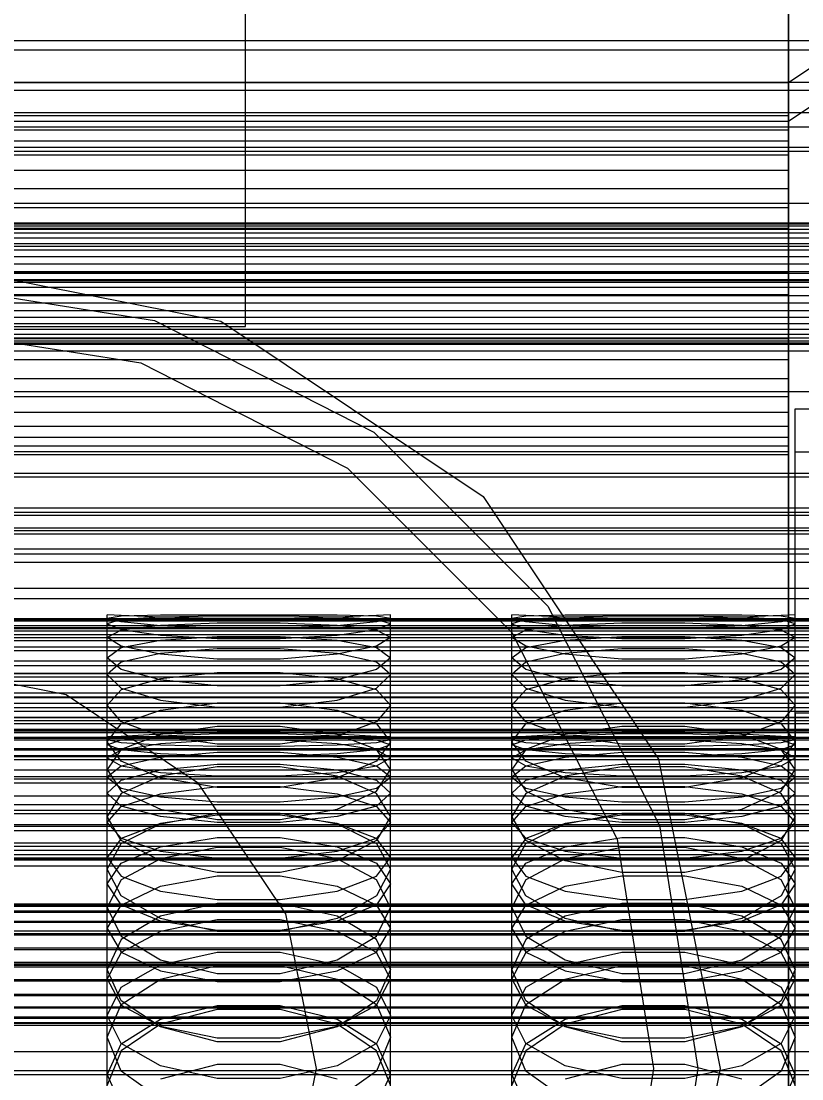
# Model space of a CAD drawing. Header units: millimetres. Extents: x -191664 to 191490, y -197311 to 10263.
# Drawn here: x 16.3 to 132, y -29951.5 to -29794.8 of the extents above; entities that cross this region are included whole.
import ezdxf

# ---------------------------------------------------------------- set-up
doc = ezdxf.new("R2010")
doc.units = ezdxf.units.MM
for name, color, linetype, lineweight in [('COTAS_USUARIO', 1, 'Continuous', 0), ('frontal_briquetadora', 7, 'Continuous', 0), ('frontal_C01', 7, 'Continuous', 0), ('frontal_C02', 7, 'Continuous', 0), ('frontal_C03', 7, 'Continuous', 0), ('frontal_secador', 7, 'Continuous', 0)]:
    doc.layers.add(name, color=color, linetype=linetype, lineweight=lineweight)
doc.dimstyles.new('PLANTA_100', dxfattribs={"dimtxt": 250, "dimasz": 150, "dimexe": 150, "dimexo": 80, "dimgap": 100, "dimtad": 1, "dimtih": 1, "dimtoh": 1, "dimdec": 1, "dimdsep": 46, "dimcen": 0.09, "dimclrd": 1, "dimclre": 1, "dimclrt": 1, "dimadec": 0, "dimazin": 0, "dimtfac": 1, "dimtdec": 4, "dimtofl": 0, "dimtmove": 0, "dimatfit": 3, "dimfxl": 1, "dimtolj": 1, "dimtzin": 0, "dimarcsym": 0})

# ---------------------------------------------------------------- blocks, each defined once
blk = doc.blocks.new('*D106')
at = {"layer": 'COTAS_USUARIO', "color": 1, "lineweight": -2, "transparency": 16777216}
for p, q in [((-1180, -29182.75), (-1180, -29032.75)), ((-60, -29332.75), (-1330, -29332.75)), ((-60, -29700), (-1330, -29700)), ((-1180, -29850), (-1180, -30000))]:
    blk.add_line(p, q, dxfattribs=at)
at = {"layer": 'COTAS_USUARIO', "color": 1, "transparency": 16777216}
for points in [[(-1205, -29182.75), (-1155, -29182.75), (-1180, -29332.75)], [(-1205, -29850), (-1155, -29850), (-1180, -29700)]]:
    blk.add_solid(points, dxfattribs=at)
at = {"layer": 'Defpoints', "color": 0, "transparency": 16777216}
for p in [(-1180, -29332.75), (20, -29332.75), (20, -29700)]:
    blk.add_point(p, dxfattribs=at)
blk = doc.blocks.new('*D107')
at = {"layer": 'COTAS_USUARIO', "color": 1, "lineweight": -2, "transparency": 16777216}
for p, q in [((100, -29700), (1370, -29700)), ((1220, -29850), (1220, -30125)), ((100, -30275), (1370, -30275))]:
    blk.add_line(p, q, dxfattribs=at)
at = {"layer": 'COTAS_USUARIO', "color": 1, "transparency": 16777216}
for points in [[(1195, -29850), (1245, -29850), (1220, -29700)], [(1195, -30125), (1245, -30125), (1220, -30275)]]:
    blk.add_solid(points, dxfattribs=at)
at = {"layer": 'Defpoints', "color": 0, "transparency": 16777216}
for p in [(20, -29700), (20, -30275), (1220, -30275)]:
    blk.add_point(p, dxfattribs=at)
blk = doc.blocks.new('*D115')
at = {"layer": 'COTAS_USUARIO', "color": 1, "lineweight": -2, "transparency": 16777216}
for p, q in [((100, -29700), (1370, -29700)), ((1220, -29850), (1220, -30125)), ((100, -30275), (1370, -30275))]:
    blk.add_line(p, q, dxfattribs=at)
at = {"layer": 'COTAS_USUARIO', "color": 1, "transparency": 16777216}
for points in [[(1195, -29850), (1245, -29850), (1220, -29700)], [(1195, -30125), (1245, -30125), (1220, -30275)]]:
    blk.add_solid(points, dxfattribs=at)
at = {"layer": 'Defpoints', "color": 0, "transparency": 16777216}
for p in [(20, -29700), (20, -30275), (1220, -30275)]:
    blk.add_point(p, dxfattribs=at)
blk = doc.blocks.new('*D117')
at = {"layer": 'COTAS_USUARIO', "color": 1, "lineweight": -2, "transparency": 16777216}
for p, q in [((1200, -29280), (1200, -29130)), ((80, -29430), (1350, -29430)), ((80, -29710), (1350, -29710)), ((1200, -29860), (1200, -30010))]:
    blk.add_line(p, q, dxfattribs=at)
at = {"layer": 'COTAS_USUARIO', "color": 1, "transparency": 16777216}
for points in [[(1175, -29280), (1225, -29280), (1200, -29430)], [(1175, -29860), (1225, -29860), (1200, -29710)]]:
    blk.add_solid(points, dxfattribs=at)
at = {"layer": 'Defpoints', "color": 0, "transparency": 16777216}
for p in [(0, -29430), (0, -29710), (1200, -29710)]:
    blk.add_point(p, dxfattribs=at)
blk = doc.blocks.new('*D118')
at = {"layer": 'COTAS_USUARIO', "color": 1, "lineweight": -2, "transparency": 16777216}
for p, q in [((1200, -29560), (1200, -29410)), ((80, -29710), (1350, -29710)), ((80, -29990), (1350, -29990)), ((1200, -30140), (1200, -30290))]:
    blk.add_line(p, q, dxfattribs=at)
at = {"layer": 'COTAS_USUARIO', "color": 1, "transparency": 16777216}
for points in [[(1175, -29560), (1225, -29560), (1200, -29710)], [(1175, -30140), (1225, -30140), (1200, -29990)]]:
    blk.add_solid(points, dxfattribs=at)
at = {"layer": 'Defpoints', "color": 0, "transparency": 16777216}
for p in [(0, -29710), (0, -29990), (1200, -29990)]:
    blk.add_point(p, dxfattribs=at)
blk = doc.blocks.new('*D119')
at = {"layer": 'COTAS_USUARIO', "color": 1, "lineweight": -2, "transparency": 16777216}
for p, q in [((1200, -29840), (1200, -29690)), ((80, -29990), (1350, -29990)), ((80, -30270), (1350, -30270)), ((1200, -30420), (1200, -30570))]:
    blk.add_line(p, q, dxfattribs=at)
at = {"layer": 'COTAS_USUARIO', "color": 1, "transparency": 16777216}
for points in [[(1175, -29840), (1225, -29840), (1200, -29990)], [(1175, -30420), (1225, -30420), (1200, -30270)]]:
    blk.add_solid(points, dxfattribs=at)
at = {"layer": 'Defpoints', "color": 0, "transparency": 16777216}
for p in [(0, -29990), (0, -30270), (1200, -30270)]:
    blk.add_point(p, dxfattribs=at)

msp = doc.modelspace()

# ---------------------------------------------------------------- linework, layer by layer
at = {"layer": 'frontal_briquetadora', "color": 9, "true_color": 0xb9c3c2}
for p, q in [((200, -29808.33), (-160, -29808.33)), ((200, -29861.77), (-160, -29861.77)), ((31.08, -29882.86), (29, -29882.75)), ((29, -29900.75), (29, -29882.75)), ((29, -29883.22), (31.08, -29882.88)), ((31.08, -29882.88), (36.91, -29882.76)), ((36.91, -29883.09), (31.08, -29882.86)), ((36.91, -29882.76), (45.33, -29882.75)), ((45.33, -29882.92), (36.91, -29883.06)), ((45.33, -29882.75), (54.67, -29882.75)), ((54.67, -29882.92), (45.33, -29882.92)), ((54.67, -29882.75), (63.09, -29882.76)), ((63.09, -29883.06), (54.67, -29882.92)), ((63.09, -29882.76), (68.92, -29882.88)), ((68.92, -29882.86), (63.09, -29883.09)), ((71, -29882.75), (68.92, -29882.86)), ((68.92, -29882.88), (71, -29883.22)), ((71, -29900.75), (71, -29882.75)), ((91.08, -29882.86), (89, -29882.75)), ((89, -29900.75), (89, -29882.75)), ((89, -29883.22), (91.08, -29882.88)), ((91.08, -29882.88), (96.91, -29882.76)), ((96.91, -29883.09), (91.08, -29882.86)), ((96.91, -29882.76), (105.33, -29882.75)), ((105.33, -29882.92), (96.91, -29883.06)), ((105.33, -29882.75), (114.67, -29882.75)), ((114.67, -29882.92), (105.33, -29882.92)), ((114.67, -29882.75), (123.09, -29882.76)), ((123.09, -29883.06), (114.67, -29882.92)), ((123.09, -29882.76), (128.92, -29882.88)), ((128.92, -29882.86), (123.09, -29883.09)), ((131, -29882.75), (128.92, -29882.86)), ((128.92, -29882.88), (131, -29883.22)), ((131, -29900.75), (131, -29882.75)), ((31.08, -29883.78), (29, -29883.22)), ((29, -29901.2), (29, -29883.22)), ((31.08, -29883.42), (29, -29884.06)), ((29, -29902), (29, -29884.06)), ((29, -29884.06), (31.08, -29884.91)), ((36.91, -29883.06), (31.08, -29883.42)), ((36.91, -29884.37), (31.08, -29883.78)), ((36.91, -29884.3), (31.08, -29885.02)), ((45.33, -29883.28), (36.91, -29883.09)), ((45.33, -29883.96), (36.91, -29884.3)), ((45.33, -29884.76), (36.91, -29884.37)), ((54.67, -29883.28), (45.33, -29883.28)), ((54.67, -29883.96), (45.33, -29883.96)), ((63.09, -29883.09), (54.67, -29883.28)), ((63.09, -29884.3), (54.67, -29883.96)), ((63.09, -29884.37), (54.67, -29884.76)), ((68.92, -29883.42), (63.09, -29883.06)), ((68.92, -29883.78), (63.09, -29884.37)), ((68.92, -29885.02), (63.09, -29884.3)), ((71, -29883.22), (68.92, -29883.78)), ((71, -29884.06), (68.92, -29883.42)), ((68.92, -29884.91), (71, -29884.06)), ((71, -29901.2), (71, -29883.22)), ((71, -29902), (71, -29884.06)), ((91.08, -29883.78), (89, -29883.22)), ((89, -29901.2), (89, -29883.22)), ((91.08, -29883.42), (89, -29884.06)), ((89, -29902), (89, -29884.06)), ((89, -29884.06), (91.08, -29884.91)), ((96.91, -29883.06), (91.08, -29883.42)), ((96.91, -29884.37), (91.08, -29883.78)), ((96.91, -29884.3), (91.08, -29885.02)), ((105.33, -29883.28), (96.91, -29883.09)), ((105.33, -29883.96), (96.91, -29884.3)), ((105.33, -29884.76), (96.91, -29884.37)), ((114.67, -29883.28), (105.33, -29883.28)), ((114.67, -29883.96), (105.33, -29883.96)), ((123.09, -29883.09), (114.67, -29883.28)), ((123.09, -29884.3), (114.67, -29883.96)), ((123.09, -29884.37), (114.67, -29884.76)), ((128.92, -29883.42), (123.09, -29883.06)), ((128.92, -29883.78), (123.09, -29884.37)), ((128.92, -29885.02), (123.09, -29884.3)), ((131, -29883.22), (128.92, -29883.78)), ((131, -29884.06), (128.92, -29883.42)), ((128.92, -29884.91), (131, -29884.06)), ((131, -29901.2), (131, -29883.22)), ((131, -29902), (131, -29884.06)), ((31.08, -29885.02), (29, -29886.11)), ((29, -29903.95), (29, -29886.11)), ((31.08, -29887.4), (29, -29886.11)), ((31.08, -29884.91), (36.91, -29885.75)), ((36.91, -29885.75), (45.33, -29886.27)), ((36.91, -29886.49), (45.33, -29885.95)), ((54.67, -29884.76), (45.33, -29884.76)), ((45.33, -29885.95), (54.67, -29885.95)), ((54.67, -29886.27), (63.09, -29885.75)), ((54.67, -29885.95), (63.09, -29886.49)), ((63.09, -29885.75), (68.92, -29884.91)), ((71, -29886.11), (68.92, -29885.02)), ((71, -29886.11), (68.92, -29887.4)), ((71, -29903.95), (71, -29886.11)), ((91.08, -29885.02), (89, -29886.11)), ((89, -29903.95), (89, -29886.11)), ((91.08, -29887.4), (89, -29886.11)), ((91.08, -29884.91), (96.91, -29885.75)), ((96.91, -29885.75), (105.33, -29886.27)), ((96.91, -29886.49), (105.33, -29885.95)), ((114.67, -29884.76), (105.33, -29884.76)), ((105.33, -29885.95), (114.67, -29885.95)), ((114.67, -29886.27), (123.09, -29885.75)), ((114.67, -29885.95), (123.09, -29886.49)), ((123.09, -29885.75), (128.92, -29884.91)), ((131, -29886.11), (128.92, -29885.02)), ((131, -29886.11), (128.92, -29887.4)), ((131, -29903.95), (131, -29886.11)), ((29, -29889.09), (31.08, -29887.56)), ((31.08, -29887.56), (36.91, -29886.49)), ((36.91, -29888.59), (31.08, -29887.4)), ((45.33, -29886.27), (54.67, -29886.27)), ((63.09, -29886.49), (68.92, -29887.56)), ((68.92, -29887.4), (63.09, -29888.59)), ((68.92, -29887.56), (71, -29889.09)), ((89, -29889.09), (91.08, -29887.56)), ((91.08, -29887.56), (96.91, -29886.49)), ((96.91, -29888.59), (91.08, -29887.4)), ((105.33, -29886.27), (114.67, -29886.27)), ((123.09, -29886.49), (128.92, -29887.56)), ((128.92, -29887.4), (123.09, -29888.59)), ((128.92, -29887.56), (131, -29889.09)), ((31.08, -29890.82), (29, -29889.09)), ((29, -29906.8), (29, -29889.09)), ((36.91, -29888.46), (31.08, -29889.77)), ((45.33, -29887.79), (36.91, -29888.46)), ((45.33, -29889.31), (36.91, -29888.59)), ((54.67, -29887.79), (45.33, -29887.79)), ((63.09, -29888.46), (54.67, -29887.79)), ((63.09, -29888.59), (54.67, -29889.31)), ((68.92, -29889.77), (63.09, -29888.46)), ((71, -29889.09), (68.92, -29890.82)), ((71, -29906.8), (71, -29889.09)), ((91.08, -29890.82), (89, -29889.09)), ((89, -29906.8), (89, -29889.09)), ((96.91, -29888.46), (91.08, -29889.77)), ((105.33, -29887.79), (96.91, -29888.46)), ((105.33, -29889.31), (96.91, -29888.59)), ((114.67, -29887.79), (105.33, -29887.79)), ((123.09, -29888.46), (114.67, -29887.79)), ((123.09, -29888.59), (114.67, -29889.31)), ((128.92, -29889.77), (123.09, -29888.46)), ((131, -29889.09), (128.92, -29890.82)), ((131, -29906.8), (131, -29889.09)), ((31.08, -29889.77), (29, -29891.59)), ((36.91, -29892.36), (31.08, -29890.82)), ((54.67, -29889.31), (45.33, -29889.31)), ((68.92, -29890.82), (63.09, -29892.36)), ((71, -29891.59), (68.92, -29889.77)), ((91.08, -29889.77), (89, -29891.59)), ((96.91, -29892.36), (91.08, -29890.82)), ((114.67, -29889.31), (105.33, -29889.31)), ((128.92, -29890.82), (123.09, -29892.36)), ((131, -29891.59), (128.92, -29889.77)), ((29, -29909.18), (29, -29891.59)), ((29, -29891.59), (31.08, -29893.62)), ((36.91, -29892.2), (31.08, -29893.86)), ((45.33, -29891.33), (36.91, -29892.2)), ((45.33, -29893.28), (36.91, -29892.36)), ((54.67, -29891.33), (45.33, -29891.33)), ((63.09, -29892.2), (54.67, -29891.33)), ((63.09, -29892.36), (54.67, -29893.28)), ((68.92, -29893.86), (63.09, -29892.2)), ((68.92, -29893.62), (71, -29891.59)), ((71, -29909.18), (71, -29891.59)), ((89, -29909.18), (89, -29891.59)), ((89, -29891.59), (91.08, -29893.62)), ((96.91, -29892.2), (91.08, -29893.86)), ((105.33, -29891.33), (96.91, -29892.2)), ((105.33, -29893.28), (96.91, -29892.36)), ((114.67, -29891.33), (105.33, -29891.33)), ((123.09, -29892.2), (114.67, -29891.33)), ((123.09, -29892.36), (114.67, -29893.28)), ((128.92, -29893.86), (123.09, -29892.2)), ((128.92, -29893.62), (131, -29891.59)), ((131, -29909.18), (131, -29891.59)), ((31.08, -29893.86), (29, -29896.12)), ((31.08, -29893.62), (36.91, -29895.39)), ((54.67, -29893.28), (45.33, -29893.28)), ((63.09, -29895.39), (68.92, -29893.62)), ((71, -29896.12), (68.92, -29893.86)), ((91.08, -29893.86), (89, -29896.12)), ((91.08, -29893.62), (96.91, -29895.39)), ((114.67, -29893.28), (105.33, -29893.28)), ((123.09, -29895.39), (128.92, -29893.62)), ((131, -29896.12), (128.92, -29893.86)), ((200, -29895.04), (-160, -29895.04)), ((36.91, -29895.39), (45.33, -29896.44)), ((54.67, -29896.44), (63.09, -29895.39)), ((96.91, -29895.39), (105.33, -29896.44)), ((114.67, -29896.44), (123.09, -29895.39)), ((31.08, -29898.58), (29, -29896.12)), ((29, -29913.5), (29, -29896.12)), ((31.08, -29898.87), (36.91, -29896.86)), ((36.91, -29896.86), (45.33, -29895.8)), ((45.33, -29895.8), (54.67, -29895.8)), ((45.33, -29896.44), (54.67, -29896.44)), ((54.67, -29895.8), (63.09, -29896.86)), ((63.09, -29896.86), (68.92, -29898.87)), ((71, -29896.12), (68.92, -29898.58)), ((71, -29913.5), (71, -29896.12)), ((91.08, -29898.58), (89, -29896.12)), ((89, -29913.5), (89, -29896.12)), ((91.08, -29898.87), (96.91, -29896.86)), ((96.91, -29896.86), (105.33, -29895.8)), ((105.33, -29895.8), (114.67, -29895.8)), ((105.33, -29896.44), (114.67, -29896.44)), ((114.67, -29895.8), (123.09, -29896.86)), ((123.09, -29896.86), (128.92, -29898.87)), ((131, -29896.12), (128.92, -29898.58)), ((131, -29913.5), (131, -29896.12)), ((36.91, -29900.7), (31.08, -29898.58)), ((68.92, -29898.58), (63.09, -29900.7)), ((96.91, -29900.7), (91.08, -29898.58)), ((128.92, -29898.58), (123.09, -29900.7)), ((184, -29900), (-194, -29900)), ((29, -29901.55), (31.08, -29898.87)), ((45.33, -29899.29), (36.91, -29900.47)), ((45.33, -29900.2), (36.91, -29900.4)), ((54.67, -29899.29), (45.33, -29899.29)), ((54.67, -29900.2), (45.33, -29900.2)), ((63.09, -29900.47), (54.67, -29899.29)), ((63.09, -29900.4), (54.67, -29900.2)), ((68.92, -29898.87), (71, -29901.55)), ((89, -29901.55), (91.08, -29898.87)), ((105.33, -29899.29), (96.91, -29900.47)), ((105.33, -29900.2), (96.91, -29900.4)), ((114.67, -29899.29), (105.33, -29899.29)), ((114.67, -29900.2), (105.33, -29900.2)), ((123.09, -29900.47), (114.67, -29899.29)), ((123.09, -29900.4), (114.67, -29900.2)), ((128.92, -29898.87), (131, -29901.55)), ((29, -29900.75), (31.08, -29900.75)), ((31.08, -29900.75), (29, -29901.2)), ((29, -29901.2), (31.08, -29901.65)), ((29, -29902), (31.08, -29901.26)), ((31.08, -29904.44), (29, -29901.55)), ((29, -29918.69), (29, -29901.55)), ((36.91, -29900.4), (31.08, -29900.75)), ((36.91, -29900.47), (31.08, -29902.71)), ((31.08, -29901.26), (36.91, -29900.66)), ((31.08, -29900.75), (36.91, -29900.75)), ((31.08, -29901.65), (36.91, -29902.01)), ((36.91, -29900.66), (45.33, -29900.33)), ((45.33, -29901.93), (36.91, -29900.7)), ((36.91, -29900.75), (45.33, -29900.75)), ((36.91, -29901.81), (45.33, -29901.28)), ((45.33, -29900.33), (54.67, -29900.33)), ((45.33, -29900.75), (54.67, -29900.75)), ((45.33, -29901.28), (54.67, -29901.28)), ((54.67, -29900.33), (63.09, -29900.66)), ((63.09, -29900.7), (54.67, -29901.93)), ((54.67, -29900.75), (63.09, -29900.75)), ((54.67, -29901.28), (63.09, -29901.81)), ((68.92, -29900.75), (63.09, -29900.4)), ((68.92, -29902.71), (63.09, -29900.47)), ((63.09, -29900.66), (68.92, -29901.26)), ((63.09, -29900.75), (68.92, -29900.75)), ((63.09, -29902.01), (68.92, -29901.65)), ((68.92, -29900.75), (71, -29900.75)), ((71, -29901.2), (68.92, -29900.75)), ((68.92, -29901.65), (71, -29901.2)), ((68.92, -29901.26), (71, -29902)), ((71, -29901.55), (68.92, -29904.44)), ((71, -29918.69), (71, -29901.55)), ((89, -29900.75), (91.08, -29900.75)), ((91.08, -29900.75), (89, -29901.2)), ((89, -29901.2), (91.08, -29901.65)), ((89, -29902), (91.08, -29901.26)), ((91.08, -29904.44), (89, -29901.55)), ((89, -29918.69), (89, -29901.55)), ((96.91, -29900.4), (91.08, -29900.75)), ((96.91, -29900.47), (91.08, -29902.71)), ((91.08, -29901.26), (96.91, -29900.66)), ((91.08, -29900.75), (96.91, -29900.75)), ((91.08, -29901.65), (96.91, -29902.01)), ((96.91, -29900.66), (105.33, -29900.33)), ((105.33, -29901.93), (96.91, -29900.7)), ((96.91, -29900.75), (105.33, -29900.75)), ((96.91, -29901.81), (105.33, -29901.28)), ((105.33, -29900.33), (114.67, -29900.33)), ((105.33, -29900.75), (114.67, -29900.75)), ((105.33, -29901.28), (114.67, -29901.28)), ((114.67, -29900.33), (123.09, -29900.66)), ((123.09, -29900.7), (114.67, -29901.93)), ((114.67, -29900.75), (123.09, -29900.75)), ((114.67, -29901.28), (123.09, -29901.81)), ((128.92, -29900.75), (123.09, -29900.4)), ((128.92, -29902.71), (123.09, -29900.47)), ((123.09, -29900.66), (128.92, -29901.26)), ((123.09, -29900.75), (128.92, -29900.75)), ((123.09, -29902.01), (128.92, -29901.65)), ((128.92, -29900.75), (131, -29900.75)), ((131, -29901.2), (128.92, -29900.75)), ((128.92, -29901.65), (131, -29901.2)), ((128.92, -29901.26), (131, -29902)), ((131, -29901.55), (128.92, -29904.44)), ((131, -29918.69), (131, -29901.55)), ((31.08, -29902.75), (29, -29902)), ((31.08, -29902.71), (29, -29905.68)), ((29, -29903.95), (31.08, -29902.76)), ((31.08, -29902.76), (36.91, -29901.81)), ((36.91, -29903.34), (31.08, -29902.75)), ((36.91, -29902.01), (45.33, -29902.21)), ((45.33, -29903.13), (36.91, -29903.86)), ((45.33, -29903.67), (36.91, -29903.34)), ((54.67, -29901.93), (45.33, -29901.93)), ((45.33, -29902.21), (54.67, -29902.21)), ((54.67, -29903.13), (45.33, -29903.13)), ((54.67, -29902.21), (63.09, -29902.01)), ((63.09, -29903.86), (54.67, -29903.13)), ((63.09, -29903.34), (54.67, -29903.67)), ((63.09, -29901.81), (68.92, -29902.76)), ((68.92, -29902.75), (63.09, -29903.34)), ((71, -29902), (68.92, -29902.75)), ((71, -29905.68), (68.92, -29902.71)), ((68.92, -29902.76), (71, -29903.95)), ((91.08, -29902.75), (89, -29902)), ((91.08, -29902.71), (89, -29905.68)), ((89, -29903.95), (91.08, -29902.76)), ((91.08, -29902.76), (96.91, -29901.81)), ((96.91, -29903.34), (91.08, -29902.75)), ((96.91, -29902.01), (105.33, -29902.21)), ((105.33, -29903.13), (96.91, -29903.86)), ((105.33, -29903.67), (96.91, -29903.34)), ((114.67, -29901.93), (105.33, -29901.93)), ((105.33, -29902.21), (114.67, -29902.21)), ((114.67, -29903.13), (105.33, -29903.13)), ((114.67, -29902.21), (123.09, -29902.01)), ((123.09, -29903.86), (114.67, -29903.13)), ((123.09, -29903.34), (114.67, -29903.67)), ((123.09, -29901.81), (128.92, -29902.76)), ((128.92, -29902.75), (123.09, -29903.34)), ((131, -29902), (128.92, -29902.75)), ((131, -29905.68), (128.92, -29902.71)), ((128.92, -29902.76), (131, -29903.95)), ((29, -29903.95), (31.08, -29905.14)), ((36.91, -29903.86), (31.08, -29905.16)), ((36.91, -29906.9), (31.08, -29904.44)), ((36.91, -29905.72), (45.33, -29904.86)), ((54.67, -29903.67), (45.33, -29903.67)), ((45.33, -29904.86), (54.67, -29904.86)), ((54.67, -29904.86), (63.09, -29905.72)), ((68.92, -29905.16), (63.09, -29903.86)), ((68.92, -29904.44), (63.09, -29906.9)), ((68.92, -29905.14), (71, -29903.95)), ((89, -29903.95), (91.08, -29905.14)), ((96.91, -29903.86), (91.08, -29905.16)), ((96.91, -29906.9), (91.08, -29904.44)), ((96.91, -29905.72), (105.33, -29904.86)), ((114.67, -29903.67), (105.33, -29903.67)), ((105.33, -29904.86), (114.67, -29904.86)), ((114.67, -29904.86), (123.09, -29905.72)), ((128.92, -29905.16), (123.09, -29903.86)), ((128.92, -29904.44), (123.09, -29906.9)), ((128.92, -29905.14), (131, -29903.95)), ((31.08, -29905.16), (29, -29906.8)), ((29, -29922.63), (29, -29905.68)), ((29, -29905.68), (31.08, -29908.85)), ((31.08, -29905.14), (36.91, -29906.09)), ((31.08, -29907.26), (36.91, -29905.72)), ((45.33, -29905.27), (36.91, -29906.64)), ((36.91, -29906.09), (45.33, -29906.62)), ((54.67, -29905.27), (45.33, -29905.27)), ((63.09, -29906.64), (54.67, -29905.27)), ((54.67, -29906.62), (63.09, -29906.09)), ((63.09, -29906.09), (68.92, -29905.14)), ((63.09, -29905.72), (68.92, -29907.26)), ((71, -29906.8), (68.92, -29905.16)), ((68.92, -29908.85), (71, -29905.68)), ((71, -29922.63), (71, -29905.68)), ((91.08, -29905.16), (89, -29906.8)), ((89, -29922.63), (89, -29905.68)), ((89, -29905.68), (91.08, -29908.85)), ((91.08, -29905.14), (96.91, -29906.09)), ((91.08, -29907.26), (96.91, -29905.72)), ((105.33, -29905.27), (96.91, -29906.64)), ((96.91, -29906.09), (105.33, -29906.62)), ((114.67, -29905.27), (105.33, -29905.27)), ((123.09, -29906.64), (114.67, -29905.27)), ((114.67, -29906.62), (123.09, -29906.09)), ((123.09, -29906.09), (128.92, -29905.14)), ((123.09, -29905.72), (128.92, -29907.26)), ((131, -29906.8), (128.92, -29905.16)), ((128.92, -29908.85), (131, -29905.68)), ((131, -29922.63), (131, -29905.68)), ((29, -29906.8), (31.08, -29908.43)), ((29, -29909.18), (31.08, -29907.26)), ((36.91, -29906.64), (31.08, -29909.22)), ((45.33, -29908.33), (36.91, -29906.9)), ((45.33, -29906.62), (54.67, -29906.62)), ((63.09, -29906.9), (54.67, -29908.33)), ((68.92, -29909.22), (63.09, -29906.64)), ((68.92, -29908.43), (71, -29906.8)), ((68.92, -29907.26), (71, -29909.18)), ((89, -29906.8), (91.08, -29908.43)), ((89, -29909.18), (91.08, -29907.26)), ((96.91, -29906.64), (91.08, -29909.22)), ((105.33, -29908.33), (96.91, -29906.9)), ((105.33, -29906.62), (114.67, -29906.62)), ((123.09, -29906.9), (114.67, -29908.33)), ((128.92, -29909.22), (123.09, -29906.64)), ((128.92, -29908.43), (131, -29906.8)), ((128.92, -29907.26), (131, -29909.18)), ((31.08, -29911.11), (29, -29909.18)), ((31.08, -29909.22), (29, -29912.61)), ((31.08, -29908.43), (36.91, -29909.73)), ((31.08, -29908.85), (36.91, -29911.53)), ((31.08, -29911.14), (36.91, -29909.25)), ((36.91, -29909.25), (45.33, -29908.2)), ((45.33, -29908.2), (54.67, -29908.2)), ((54.67, -29908.33), (45.33, -29908.33)), ((54.67, -29908.2), (63.09, -29909.25)), ((63.09, -29909.73), (68.92, -29908.43)), ((63.09, -29911.53), (68.92, -29908.85)), ((63.09, -29909.25), (68.92, -29911.14)), ((71, -29909.18), (68.92, -29911.11)), ((71, -29912.61), (68.92, -29909.22)), ((91.08, -29911.11), (89, -29909.18)), ((91.08, -29909.22), (89, -29912.61)), ((91.08, -29908.43), (96.91, -29909.73)), ((91.08, -29908.85), (96.91, -29911.53)), ((91.08, -29911.14), (96.91, -29909.25)), ((96.91, -29909.25), (105.33, -29908.2)), ((105.33, -29908.2), (114.67, -29908.2)), ((114.67, -29908.33), (105.33, -29908.33)), ((114.67, -29908.2), (123.09, -29909.25)), ((123.09, -29909.73), (128.92, -29908.43)), ((123.09, -29911.53), (128.92, -29908.85)), ((123.09, -29909.25), (128.92, -29911.14)), ((131, -29909.18), (128.92, -29911.11)), ((131, -29912.61), (128.92, -29909.22)), ((29, -29913.5), (31.08, -29911.14)), ((36.91, -29912.65), (31.08, -29911.11)), ((36.91, -29909.73), (45.33, -29910.46)), ((45.33, -29910.46), (54.67, -29910.46)), ((54.67, -29910.46), (63.09, -29909.73)), ((68.92, -29911.11), (63.09, -29912.65)), ((68.92, -29911.14), (71, -29913.5)), ((89, -29913.5), (91.08, -29911.14)), ((96.91, -29912.65), (91.08, -29911.11)), ((96.91, -29909.73), (105.33, -29910.46)), ((105.33, -29910.46), (114.67, -29910.46)), ((114.67, -29910.46), (123.09, -29909.73)), ((128.92, -29911.11), (123.09, -29912.65)), ((128.92, -29911.14), (131, -29913.5)), ((31.08, -29916.19), (29, -29912.61)), ((29, -29929.24), (29, -29912.61)), ((36.91, -29911.53), (45.33, -29913.08)), ((36.91, -29913.7), (45.33, -29912.14)), ((45.33, -29912.43), (36.91, -29913.67)), ((45.33, -29913.51), (36.91, -29912.65)), ((45.33, -29912.14), (54.67, -29912.14)), ((54.67, -29912.43), (45.33, -29912.43)), ((54.67, -29913.08), (63.09, -29911.53)), ((54.67, -29912.14), (63.09, -29913.7)), ((63.09, -29913.67), (54.67, -29912.43)), ((63.09, -29912.65), (54.67, -29913.51)), ((71, -29912.61), (68.92, -29916.19)), ((71, -29929.24), (71, -29912.61)), ((91.08, -29916.19), (89, -29912.61)), ((89, -29929.24), (89, -29912.61)), ((96.91, -29911.53), (105.33, -29913.08)), ((96.91, -29913.7), (105.33, -29912.14)), ((105.33, -29912.43), (96.91, -29913.67)), ((105.33, -29913.51), (96.91, -29912.65)), ((105.33, -29912.14), (114.67, -29912.14)), ((114.67, -29912.43), (105.33, -29912.43)), ((114.67, -29913.08), (123.09, -29911.53)), ((114.67, -29912.14), (123.09, -29913.7)), ((123.09, -29913.67), (114.67, -29912.43)), ((123.09, -29912.65), (114.67, -29913.51)), ((131, -29912.61), (128.92, -29916.19)), ((131, -29929.24), (131, -29912.61)), ((29, -29913.5), (31.08, -29915.86)), ((36.91, -29913.67), (31.08, -29915.9)), ((31.08, -29916.61), (36.91, -29913.7)), ((45.33, -29913.08), (54.67, -29913.08)), ((54.67, -29913.51), (45.33, -29913.51)), ((68.92, -29915.9), (63.09, -29913.67)), ((63.09, -29913.7), (68.92, -29916.61)), ((68.92, -29915.86), (71, -29913.5)), ((89, -29913.5), (91.08, -29915.86)), ((96.91, -29913.67), (91.08, -29915.9)), ((91.08, -29916.61), (96.91, -29913.7)), ((105.33, -29913.08), (114.67, -29913.08)), ((114.67, -29913.51), (105.33, -29913.51)), ((128.92, -29915.9), (123.09, -29913.67)), ((123.09, -29913.7), (128.92, -29916.61)), ((128.92, -29915.86), (131, -29913.5)), ((31.08, -29915.9), (29, -29918.69)), ((31.08, -29915.86), (36.91, -29917.75)), ((36.91, -29917.1), (45.33, -29915.73)), ((45.33, -29915.73), (54.67, -29915.73)), ((54.67, -29915.73), (63.09, -29917.1)), ((63.09, -29917.75), (68.92, -29915.86)), ((71, -29918.69), (68.92, -29915.9)), ((91.08, -29915.9), (89, -29918.69)), ((91.08, -29915.86), (96.91, -29917.75)), ((96.91, -29917.1), (105.33, -29915.73)), ((105.33, -29915.73), (114.67, -29915.73)), ((114.67, -29915.73), (123.09, -29917.1)), ((123.09, -29917.75), (128.92, -29915.86)), ((131, -29918.69), (128.92, -29915.9)), ((29, -29920.41), (31.08, -29916.61)), ((36.91, -29919.21), (31.08, -29916.19)), ((31.08, -29919.56), (36.91, -29917.1)), ((45.33, -29917.21), (36.91, -29918.89)), ((54.67, -29917.21), (45.33, -29917.21)), ((63.09, -29918.89), (54.67, -29917.21)), ((68.92, -29916.19), (63.09, -29919.21)), ((63.09, -29917.1), (68.92, -29919.56)), ((68.92, -29916.61), (71, -29920.41)), ((89, -29920.41), (91.08, -29916.61)), ((96.91, -29919.21), (91.08, -29916.19)), ((91.08, -29919.56), (96.91, -29917.1)), ((105.33, -29917.21), (96.91, -29918.89)), ((114.67, -29917.21), (105.33, -29917.21)), ((123.09, -29918.89), (114.67, -29917.21)), ((128.92, -29916.19), (123.09, -29919.21)), ((123.09, -29917.1), (128.92, -29919.56)), ((128.92, -29916.61), (131, -29920.41)), ((29, -29918.69), (31.08, -29921.48)), ((36.91, -29918.89), (31.08, -29922.02)), ((36.91, -29917.75), (45.33, -29918.8)), ((45.33, -29918.8), (54.67, -29918.8)), ((54.67, -29918.8), (63.09, -29917.75)), ((68.92, -29922.02), (63.09, -29918.89)), ((68.92, -29921.48), (71, -29918.69)), ((89, -29918.69), (91.08, -29921.48)), ((96.91, -29918.89), (91.08, -29922.02)), ((96.91, -29917.75), (105.33, -29918.8)), ((105.33, -29918.8), (114.67, -29918.8)), ((114.67, -29918.8), (123.09, -29917.75)), ((128.92, -29922.02), (123.09, -29918.89)), ((128.92, -29921.48), (131, -29918.69)), ((29, -29922.63), (31.08, -29919.56)), ((31.08, -29924.4), (29, -29920.41)), ((29, -29936.68), (29, -29920.41)), ((45.33, -29920.94), (36.91, -29919.21)), ((63.09, -29919.21), (54.67, -29920.94)), ((68.92, -29919.56), (71, -29922.63)), ((71, -29920.41), (68.92, -29924.4)), ((71, -29936.68), (71, -29920.41)), ((89, -29922.63), (91.08, -29919.56)), ((91.08, -29924.4), (89, -29920.41)), ((89, -29936.68), (89, -29920.41)), ((105.33, -29920.94), (96.91, -29919.21)), ((123.09, -29919.21), (114.67, -29920.94)), ((128.92, -29919.56), (131, -29922.63)), ((131, -29920.41), (128.92, -29924.4)), ((131, -29936.68), (131, -29920.41)), ((31.08, -29922.02), (29, -29926.09)), ((31.08, -29921.48), (36.91, -29923.71)), ((36.91, -29922.96), (45.33, -29921.4)), ((54.67, -29920.94), (45.33, -29920.94)), ((45.33, -29921.4), (54.67, -29921.4)), ((54.67, -29921.4), (63.09, -29922.96)), ((63.09, -29923.71), (68.92, -29921.48)), ((71, -29926.09), (68.92, -29922.02)), ((91.08, -29922.02), (89, -29926.09)), ((91.08, -29921.48), (96.91, -29923.71)), ((96.91, -29922.96), (105.33, -29921.4)), ((114.67, -29920.94), (105.33, -29920.94)), ((105.33, -29921.4), (114.67, -29921.4)), ((114.67, -29921.4), (123.09, -29922.96)), ((123.09, -29923.71), (128.92, -29921.48)), ((131, -29926.09), (128.92, -29922.02)), ((31.08, -29925.7), (29, -29922.63)), ((31.08, -29925.75), (36.91, -29922.96)), ((36.91, -29923.71), (45.33, -29924.95)), ((54.67, -29924.95), (63.09, -29923.71)), ((63.09, -29922.96), (68.92, -29925.75)), ((71, -29922.63), (68.92, -29925.7)), ((91.08, -29925.7), (89, -29922.63)), ((91.08, -29925.75), (96.91, -29922.96)), ((96.91, -29923.71), (105.33, -29924.95)), ((114.67, -29924.95), (123.09, -29923.71)), ((123.09, -29922.96), (128.92, -29925.75)), ((131, -29922.63), (128.92, -29925.7)), ((36.91, -29927.74), (31.08, -29924.4)), ((45.33, -29924.95), (54.67, -29924.95)), ((68.92, -29924.4), (63.09, -29927.74)), ((96.91, -29927.74), (91.08, -29924.4)), ((105.33, -29924.95), (114.67, -29924.95)), ((128.92, -29924.4), (123.09, -29927.74)), ((29, -29929.24), (31.08, -29925.75)), ((29, -29942.1), (29, -29926.09)), ((29, -29926.09), (31.08, -29930.34)), ((36.91, -29928.16), (31.08, -29925.7)), ((45.33, -29925.53), (36.91, -29927.39)), ((54.67, -29925.53), (45.33, -29925.53)), ((63.09, -29927.39), (54.67, -29925.53)), ((68.92, -29925.7), (63.09, -29928.16)), ((68.92, -29925.75), (71, -29929.24)), ((68.92, -29930.34), (71, -29926.09)), ((71, -29942.1), (71, -29926.09)), ((89, -29929.24), (91.08, -29925.75)), ((89, -29942.1), (89, -29926.09)), ((89, -29926.09), (91.08, -29930.34)), ((96.91, -29928.16), (91.08, -29925.7)), ((105.33, -29925.53), (96.91, -29927.39)), ((114.67, -29925.53), (105.33, -29925.53)), ((123.09, -29927.39), (114.67, -29925.53)), ((128.92, -29925.7), (123.09, -29928.16)), ((128.92, -29925.75), (131, -29929.24)), ((128.92, -29930.34), (131, -29926.09)), ((131, -29942.1), (131, -29926.09)), ((36.91, -29927.39), (31.08, -29930.84)), ((45.33, -29929.65), (36.91, -29927.74)), ((45.33, -29927.93), (36.91, -29929.66)), ((45.33, -29929.52), (36.91, -29928.16)), ((54.67, -29927.93), (45.33, -29927.93)), ((63.09, -29927.74), (54.67, -29929.65)), ((63.09, -29929.66), (54.67, -29927.93)), ((63.09, -29928.16), (54.67, -29929.52)), ((68.92, -29930.84), (63.09, -29927.39)), ((96.91, -29927.39), (91.08, -29930.84)), ((105.33, -29929.65), (96.91, -29927.74)), ((105.33, -29927.93), (96.91, -29929.66)), ((105.33, -29929.52), (96.91, -29928.16)), ((114.67, -29927.93), (105.33, -29927.93)), ((123.09, -29927.74), (114.67, -29929.65)), ((123.09, -29929.66), (114.67, -29927.93)), ((123.09, -29928.16), (114.67, -29929.52)), ((128.92, -29930.84), (123.09, -29927.39)), ((29, -29929.24), (31.08, -29932.72)), ((36.91, -29929.66), (31.08, -29932.79)), ((54.67, -29929.52), (45.33, -29929.52)), ((54.67, -29929.65), (45.33, -29929.65)), ((68.92, -29932.79), (63.09, -29929.66)), ((68.92, -29932.72), (71, -29929.24)), ((89, -29929.24), (91.08, -29932.72)), ((96.91, -29929.66), (91.08, -29932.79)), ((114.67, -29929.52), (105.33, -29929.52)), ((114.67, -29929.65), (105.33, -29929.65)), ((128.92, -29932.79), (123.09, -29929.66)), ((128.92, -29932.72), (131, -29929.24)), ((31.08, -29930.84), (29, -29935.3)), ((31.08, -29930.34), (36.91, -29933.89)), ((63.09, -29933.89), (68.92, -29930.34)), ((71, -29935.3), (68.92, -29930.84)), ((91.08, -29930.84), (89, -29935.3)), ((91.08, -29930.34), (96.91, -29933.89)), ((123.09, -29933.89), (128.92, -29930.34)), ((131, -29935.3), (128.92, -29930.84)), ((31.08, -29932.79), (29, -29936.68)), ((31.08, -29932.72), (36.91, -29935.52)), ((36.91, -29934.6), (45.33, -29932.74)), ((45.33, -29932.74), (54.67, -29932.74)), ((54.67, -29932.74), (63.09, -29934.6)), ((63.09, -29935.52), (68.92, -29932.72)), ((71, -29936.68), (68.92, -29932.79)), ((91.08, -29932.79), (89, -29936.68)), ((91.08, -29932.72), (96.91, -29935.52)), ((96.91, -29934.6), (105.33, -29932.74)), ((105.33, -29932.74), (114.67, -29932.74)), ((114.67, -29932.74), (123.09, -29934.6)), ((123.09, -29935.52), (128.92, -29932.72)), ((131, -29936.68), (128.92, -29932.79)), ((31.08, -29937.94), (36.91, -29934.6)), ((36.91, -29933.89), (45.33, -29935.92)), ((36.91, -29936.73), (45.33, -29934.69)), ((45.33, -29934.69), (54.67, -29934.69)), ((54.67, -29935.92), (63.09, -29933.89)), ((54.67, -29934.69), (63.09, -29936.73)), ((63.09, -29934.6), (68.92, -29937.94)), ((91.08, -29937.94), (96.91, -29934.6)), ((96.91, -29933.89), (105.33, -29935.92)), ((96.91, -29936.73), (105.33, -29934.69)), ((105.33, -29934.69), (114.67, -29934.69)), ((114.67, -29935.92), (123.09, -29933.89)), ((114.67, -29934.69), (123.09, -29936.73)), ((123.09, -29934.6), (128.92, -29937.94)), ((31.08, -29939.95), (29, -29935.3)), ((29, -29950.89), (29, -29935.3)), ((36.91, -29935.52), (45.33, -29937.07)), ((45.33, -29935.92), (54.67, -29935.92)), ((54.67, -29937.07), (63.09, -29935.52)), ((71, -29935.3), (68.92, -29939.95)), ((71, -29950.89), (71, -29935.3)), ((91.08, -29939.95), (89, -29935.3)), ((89, -29950.89), (89, -29935.3)), ((96.91, -29935.52), (105.33, -29937.07)), ((105.33, -29935.92), (114.67, -29935.92)), ((114.67, -29937.07), (123.09, -29935.52)), ((131, -29935.3), (128.92, -29939.95)), ((131, -29950.89), (131, -29935.3)), ((29, -29936.68), (31.08, -29940.58)), ((31.08, -29940.49), (36.91, -29936.73)), ((45.33, -29937.07), (54.67, -29937.07)), ((63.09, -29936.73), (68.92, -29940.49)), ((68.92, -29940.58), (71, -29936.68)), ((89, -29936.68), (91.08, -29940.58)), ((91.08, -29940.49), (96.91, -29936.73)), ((105.33, -29937.07), (114.67, -29937.07)), ((123.09, -29936.73), (128.92, -29940.49)), ((128.92, -29940.58), (131, -29936.68)), ((29, -29942.1), (31.08, -29937.94)), ((68.92, -29937.94), (71, -29942.1)), ((89, -29942.1), (91.08, -29937.94)), ((128.92, -29937.94), (131, -29942.1)), ((29, -29945.33), (31.08, -29940.49)), ((36.91, -29943.81), (31.08, -29939.95)), ((31.08, -29940.58), (36.91, -29943.7)), ((36.91, -29942.68), (45.33, -29940.65)), ((45.33, -29940.65), (54.67, -29940.65)), ((54.67, -29940.65), (63.09, -29942.68)), ((68.92, -29939.95), (63.09, -29943.81)), ((63.09, -29943.7), (68.92, -29940.58)), ((68.92, -29940.49), (71, -29945.33)), ((89, -29945.33), (91.08, -29940.49)), ((96.91, -29943.81), (91.08, -29939.95)), ((91.08, -29940.58), (96.91, -29943.7)), ((96.91, -29942.68), (105.33, -29940.65)), ((105.33, -29940.65), (114.67, -29940.65)), ((114.67, -29940.65), (123.09, -29942.68)), ((128.92, -29939.95), (123.09, -29943.81)), ((123.09, -29943.7), (128.92, -29940.58)), ((128.92, -29940.49), (131, -29945.33)), ((31.08, -29946.26), (29, -29942.1)), ((45.33, -29941.25), (36.91, -29943.4)), ((54.67, -29941.25), (45.33, -29941.25)), ((63.09, -29943.4), (54.67, -29941.25)), ((71, -29942.1), (68.92, -29946.26)), ((91.08, -29946.26), (89, -29942.1)), ((105.33, -29941.25), (96.91, -29943.4)), ((114.67, -29941.25), (105.33, -29941.25)), ((123.09, -29943.4), (114.67, -29941.25)), ((131, -29942.1), (128.92, -29946.26)), ((31.08, -29946.33), (36.91, -29942.68)), ((36.91, -29943.4), (31.08, -29947.37)), ((36.91, -29943.7), (45.33, -29945.44)), ((45.33, -29946), (36.91, -29943.81)), ((54.67, -29945.44), (63.09, -29943.7)), ((63.09, -29943.81), (54.67, -29946)), ((63.09, -29942.68), (68.92, -29946.33)), ((68.92, -29947.37), (63.09, -29943.4)), ((91.08, -29946.33), (96.91, -29942.68)), ((96.91, -29943.4), (91.08, -29947.37)), ((96.91, -29943.7), (105.33, -29945.44)), ((105.33, -29946), (96.91, -29943.81)), ((114.67, -29945.44), (123.09, -29943.7)), ((123.09, -29943.81), (114.67, -29946)), ((123.09, -29942.68), (128.92, -29946.33)), ((128.92, -29947.37), (123.09, -29943.4)), ((31.08, -29950.36), (29, -29945.33)), ((29, -29960.46), (29, -29945.33)), ((45.33, -29945.44), (54.67, -29945.44)), ((71, -29945.33), (68.92, -29950.36)), ((71, -29960.46), (71, -29945.33)), ((91.08, -29950.36), (89, -29945.33)), ((89, -29960.46), (89, -29945.33)), ((105.33, -29945.44), (114.67, -29945.44)), ((131, -29945.33), (128.92, -29950.36)), ((131, -29960.46), (131, -29945.33)), ((29, -29950.89), (31.08, -29946.33)), ((36.91, -29949.6), (31.08, -29946.26)), ((54.67, -29946), (45.33, -29946)), ((68.92, -29946.26), (63.09, -29949.6)), ((68.92, -29946.33), (71, -29950.89)), ((89, -29950.89), (91.08, -29946.33)), ((96.91, -29949.6), (91.08, -29946.26)), ((114.67, -29946), (105.33, -29946)), ((128.92, -29946.26), (123.09, -29949.6)), ((128.92, -29946.33), (131, -29950.89)), ((31.08, -29947.37), (29, -29952.47)), ((71, -29952.47), (68.92, -29947.37)), ((91.08, -29947.37), (89, -29952.47)), ((131, -29952.47), (128.92, -29947.37)), ((36.91, -29954.52), (31.08, -29950.36)), ((45.33, -29949.37), (36.91, -29951.57)), ((45.33, -29951.45), (36.91, -29949.6)), ((54.67, -29949.37), (45.33, -29949.37)), ((63.09, -29951.57), (54.67, -29949.37)), ((63.09, -29949.6), (54.67, -29951.45)), ((68.92, -29950.36), (63.09, -29954.52)), ((96.91, -29954.52), (91.08, -29950.36)), ((105.33, -29949.37), (96.91, -29951.57)), ((105.33, -29951.45), (96.91, -29949.6)), ((114.67, -29949.37), (105.33, -29949.37)), ((123.09, -29951.57), (114.67, -29949.37)), ((123.09, -29949.6), (114.67, -29951.45)), ((128.92, -29950.36), (123.09, -29954.52)), ((29, -29950.89), (31.08, -29955.45)), ((54.67, -29951.45), (45.33, -29951.45)), ((68.92, -29955.45), (71, -29950.89)), ((89, -29950.89), (91.08, -29955.45)), ((114.67, -29951.45), (105.33, -29951.45)), ((128.92, -29955.45), (131, -29950.89))]:
    msp.add_line(p, q, dxfattribs=at)
at = {"layer": 'frontal_briquetadora', "color": 8, "true_color": 0x6f7d84}
msp.add_line((200, -29920), (-160, -29920), dxfattribs=at)
at = {"layer": 'frontal_C01', "color": 139, "true_color": 0x345e4e}
for p, q in [((130, -29803.88), (130, -29491.69)), ((130, -29497.38), (130, -29809.56)), ((228.3, -29738.63), (130, -29803.88)), ((130, -29809.56), (228.3, -29744.32)), ((130, -29803.88), (0, -29803.88)), ((130, -30116.06), (130, -29803.88)), ((0, -29809.56), (130, -29809.56)), ((130, -29809.56), (130, -30121.75))]:
    msp.add_line(p, q, dxfattribs=at)
at = {"layer": 'frontal_C01', "color": 139, "true_color": 0x354b57}
for p, q in [((-450, -29797.64), (450, -29797.64)), ((450, -29810.44), (-450, -29810.44)), ((450, -29830.79), (-450, -29830.79)), ((-450, -29843.6), (450, -29843.6)), ((131, -29858.62), (131, -29852.22)), ((131, -29852.22), (149, -29852.22)), ((131, -29897.31), (131, -29852.22)), ((149, -29858.62), (131, -29858.62)), ((131, -29903.71), (131, -29858.62)), ((-425, -29891.43), (425, -29891.43)), ((149, -29897.31), (131, -29897.31)), ((131, -29897.31), (131, -29903.71)), ((425, -29902.8), (-425, -29902.8)), ((131, -29903.71), (149, -29903.71)), ((425, -29907.7), (-425, -29907.7)), ((-425, -29919.06), (425, -29919.06))]:
    msp.add_line(p, q, dxfattribs=at)
at = {"layer": 'frontal_C01', "color": 252, "true_color": 0x83939a}
for p, q in [((-130, -29808.28), (130, -29808.28)), ((-130, -29808.72), (130, -29808.72)), ((130, -29808.72), (130, -29808.28)), ((130, -29808.28), (130, -29809.56)), ((130, -29810.86), (130, -29808.72)), ((-130, -29809.56), (130, -29809.56)), ((-130, -29810.86), (130, -29810.86)), ((130, -29809.56), (130, -29812.49)), ((130, -29814.55), (130, -29810.86)), ((-130, -29812.49), (130, -29812.49)), ((130, -29812.49), (130, -29816.85)), ((-130, -29814.55), (130, -29814.55)), ((130, -29819.54), (130, -29814.55)), ((-130, -29816.85), (130, -29816.85)), ((130, -29816.85), (130, -29822.36)), ((-130, -29819.54), (130, -29819.54)), ((130, -29825.5), (130, -29819.54)), ((-130, -29822.36), (130, -29822.36)), ((130, -29822.36), (130, -29828.64)), ((130, -29825.5), (-130, -29825.5)), ((130, -29832), (130, -29825.5)), ((-130, -29828.64), (130, -29828.64)), ((130, -29828.64), (130, -29835.26)), ((-130, -29832), (130, -29832)), ((130, -29838.62), (130, -29832)), ((-130, -29835.26), (130, -29835.26)), ((130, -29835.26), (130, -29841.76)), ((-130, -29838.62), (130, -29838.62)), ((130, -29844.89), (130, -29838.62)), ((-130, -29841.76), (130, -29841.76)), ((130, -29841.76), (130, -29847.71)), ((-130, -29844.89), (130, -29844.89)), ((130, -29850.4), (130, -29844.89)), ((-130, -29847.71), (130, -29847.71)), ((130, -29847.71), (130, -29852.7)), ((-130, -29850.4), (130, -29850.4)), ((130, -29854.77), (130, -29850.4)), ((-130, -29852.7), (130, -29852.7)), ((130, -29852.7), (130, -29856.39)), ((-130, -29854.77), (130, -29854.77)), ((130, -29857.69), (130, -29854.77)), ((-130, -29856.39), (130, -29856.39)), ((-130, -29857.69), (130, -29857.69)), ((130, -29856.39), (130, -29858.53)), ((130, -29858.98), (130, -29857.69)), ((-130, -29858.53), (130, -29858.53)), ((-130, -29858.98), (130, -29858.98)), ((130, -29858.53), (130, -29858.98))]:
    msp.add_line(p, q, dxfattribs=at)
at = {"layer": 'frontal_C01', "color": 9, "true_color": 0xbac6cb}
for p, q in [((-148, -29824.65), (148, -29824.65)), ((-148, -29824.8), (148, -29824.8)), ((-148, -29825.1), (148, -29825.1)), ((-148, -29825.56), (148, -29825.56)), ((-148, -29826.14), (148, -29826.14)), ((-148, -29826.87), (148, -29826.87)), ((-148, -29827.68), (148, -29827.68)), ((-148, -29828.64), (148, -29828.64)), ((-148, -29829.64), (148, -29829.64)), ((148, -29830.75), (-148, -29830.75)), ((-148, -29831.86), (148, -29831.86)), ((-148, -29833.05), (148, -29833.05)), ((-148, -29834.2), (148, -29834.2)), ((-148, -29835.4), (148, -29835.4)), ((-148, -29836.51), (148, -29836.51)), ((-148, -29837.62), (148, -29837.62)), ((-148, -29838.62), (148, -29838.62)), ((-148, -29839.57), (148, -29839.57)), ((-148, -29840.39), (148, -29840.39)), ((-148, -29841.12), (148, -29841.12)), ((-148, -29841.69), (148, -29841.69)), ((-148, -29842.15), (148, -29842.15)), ((-148, -29842.45), (148, -29842.45)), ((-148, -29842.61), (148, -29842.61))]:
    msp.add_line(p, q, dxfattribs=at)
at = {"layer": 'frontal_C02', "color": 139, "true_color": 0x345e4e}
for p, q in [((130, -29968.33), (130, -29683.51)), ((130, -29689.25), (130, -29974.07))]:
    msp.add_line(p, q, dxfattribs=at)
at = {"layer": 'frontal_C02', "color": 139, "true_color": 0x354b57}
for p, q in [((-425, -29799), (425, -29799)), ((-450, -29914.05), (450, -29914.05)), ((450, -29925.74), (-450, -29925.74)), ((450, -29947.52), (-450, -29947.52))]:
    msp.add_line(p, q, dxfattribs=at)
at = {"layer": 'frontal_C02', "color": 252, "true_color": 0x83939a}
for p, q in [((-311.15, -29866.87), (311.15, -29866.87)), ((-311.15, -29867.5), (311.15, -29867.5)), ((-311.15, -29867.96), (311.15, -29867.96)), ((-311.15, -29869.83), (311.15, -29869.83)), ((-311.15, -29870.71), (311.15, -29870.71)), ((-311.15, -29873.68), (311.15, -29873.68)), ((-311.15, -29874.93), (311.15, -29874.93)), ((-311.15, -29878.8), (311.15, -29878.8)), ((-311.15, -29880.33), (311.15, -29880.33)), ((311.15, -29884.83), (-311.15, -29884.83)), ((-311.15, -29886.54), (311.15, -29886.54)), ((-311.15, -29891.37), (311.15, -29891.37)), ((-311.15, -29893.14), (311.15, -29893.14)), ((-311.15, -29897.97), (311.15, -29897.97)), ((-311.15, -29899.68), (311.15, -29899.68)), ((-311.15, -29904.18), (311.15, -29904.18)), ((-311.15, -29905.71), (311.15, -29905.71)), ((-311.15, -29909.58), (311.15, -29909.58)), ((-311.15, -29910.83), (311.15, -29910.83)), ((-311.15, -29913.79), (311.15, -29913.79)), ((-311.15, -29914.68), (311.15, -29914.68)), ((-311.15, -29916.54), (311.15, -29916.54)), ((-311.15, -29917), (311.15, -29917)), ((-311.15, -29917.64), (311.15, -29917.64))]:
    msp.add_line(p, q, dxfattribs=at)
at = {"layer": 'frontal_C02', "color": 9, "true_color": 0xbac6cb}
for p, q in [((-440, -29883.26), (440, -29883.26)), ((-440, -29883.48), (440, -29883.48)), ((-440, -29883.65), (440, -29883.65)), ((-440, -29884.31), (440, -29884.31)), ((-440, -29884.62), (440, -29884.62)), ((-440, -29885.67), (440, -29885.67)), ((-440, -29886.11), (440, -29886.11)), ((-440, -29887.48), (440, -29887.48)), ((-440, -29888.03), (440, -29888.03)), ((440, -29889.62), (-440, -29889.62)), ((-440, -29890.23), (440, -29890.23)), ((-440, -29891.94), (440, -29891.94)), ((-440, -29892.57), (440, -29892.57)), ((-440, -29894.28), (440, -29894.28)), ((-440, -29894.88), (440, -29894.88)), ((-440, -29896.48), (440, -29896.48)), ((-440, -29897.02), (440, -29897.02)), ((-440, -29898.39), (440, -29898.39)), ((-440, -29898.83), (440, -29898.83)), ((-440, -29899.89), (440, -29899.89)), ((-440, -29900.2), (440, -29900.2)), ((-440, -29900.86), (440, -29900.86)), ((-440, -29901.02), (440, -29901.02)), ((-440, -29901.25), (440, -29901.25))]:
    msp.add_line(p, q, dxfattribs=at)
at = {"layer": 'frontal_C03', "color": 139, "true_color": 0x354b57}
for p, q in [((-450, -29885.09), (450, -29885.09)), ((450, -29895.86), (-450, -29895.86)), ((450, -29918.8), (-450, -29918.8)), ((-450, -29929.57), (450, -29929.57))]:
    msp.add_line(p, q, dxfattribs=at)
at = {"layer": 'frontal_C03', "color": 139, "true_color": 0x345e4e}
for p, q in [((250, -29897.97), (0, -29897.97)), ((0, -29903.75), (250, -29903.75))]:
    msp.add_line(p, q, dxfattribs=at)
at = {"layer": 'frontal_C03', "color": 252, "true_color": 0x83939a}
for p, q in [((-250, -29902.57), (250, -29902.57)), ((-250, -29903.57), (250, -29903.57)), ((-250, -29903.75), (250, -29903.75)), ((-250, -29906.68), (250, -29906.68)), ((-250, -29907.03), (250, -29907.03)), ((-250, -29911.69), (250, -29911.69)), ((-250, -29912.18), (250, -29912.18)), ((-250, -29918.26), (250, -29918.26)), ((-250, -29918.87), (250, -29918.87)), ((250, -29925.95), (-250, -29925.95)), ((-250, -29926.62), (250, -29926.62)), ((-250, -29934.22), (250, -29934.22)), ((-250, -29934.91), (250, -29934.91)), ((-250, -29942.51), (250, -29942.51)), ((-250, -29943.18), (250, -29943.18)), ((-250, -29950.26), (250, -29950.26)), ((-250, -29950.86), (250, -29950.86))]:
    msp.add_line(p, q, dxfattribs=at)
at = {"layer": 'frontal_C03', "color": 9, "true_color": 0xbac6cb}
for p, q in [((-268, -29925.56), (268, -29925.56)), ((-268, -29925.85), (268, -29925.85)), ((-268, -29925.9), (268, -29925.9)), ((-268, -29926.72), (268, -29926.72)), ((-268, -29926.82), (268, -29926.82)), ((-268, -29928.13), (268, -29928.13)), ((-268, -29928.27), (268, -29928.27)), ((-268, -29929.98), (268, -29929.98)), ((-268, -29930.15), (268, -29930.15)), ((268, -29932.14), (-268, -29932.14)), ((-268, -29932.33), (268, -29932.33)), ((-268, -29934.47), (268, -29934.47)), ((-268, -29934.66), (268, -29934.66)), ((-268, -29936.8), (268, -29936.8)), ((-268, -29936.99), (268, -29936.99)), ((-268, -29938.98), (268, -29938.98)), ((-268, -29939.15), (268, -29939.15)), ((-268, -29940.86), (268, -29940.86)), ((-268, -29941), (268, -29941)), ((-268, -29942.31), (268, -29942.31)), ((-268, -29942.41), (268, -29942.41)), ((-268, -29943.23), (268, -29943.23)), ((-268, -29943.28), (268, -29943.28)), ((-268, -29943.56), (268, -29943.56))]:
    msp.add_line(p, q, dxfattribs=at)
at = {"layer": 'frontal_secador', "color": 142, "true_color": 0x159eb4}
for p, q in [((49.5, -29840), (49.5, -29780)), ((-135, -29805), (135, -29805)), ((0, -29830.1), (45.88, -29839.23)), ((-49.5, -29840), (49.5, -29840)), ((0, -29840), (33.99, -29845.38)), ((45.88, -29839.23), (84.78, -29865.22)), ((33.99, -29845.38), (64.66, -29861.01)), ((64.66, -29861.01), (88.99, -29885.34)), ((84.78, -29865.22), (110.77, -29904.12)), ((88.99, -29885.34), (104.62, -29916.01)), ((110.77, -29904.12), (119.9, -29950)), ((104.62, -29916.01), (110, -29950)), ((110, -29950), (104.62, -29983.99)), ((119.9, -29950), (110.77, -29995.88))]:
    msp.add_line(p, q, dxfattribs=at)
at = {"layer": 'frontal_secador', "color": 253, "true_color": 0xa4b0b5}
for p, q in [((1360, -29803.85), (-1360, -29803.85)), ((1360, -29813.5), (-1360, -29813.5)), ((1250, -29814.08), (-1250, -29814.08)), ((1360, -29821.78), (-1360, -29821.78)), ((1360, -29828.14), (-1360, -29828.14)), ((1360, -29832.14), (-1360, -29832.14)), ((1360, -29833.5), (-1360, -29833.5)), ((1250, -29833.25), (-1250, -29833.25)), ((1250, -29849.71), (-1250, -29849.71)), ((1250, -29862.35), (-1250, -29862.35)), ((1250, -29870.29), (-1250, -29870.29)), ((1250, -29873), (-1250, -29873))]:
    msp.add_line(p, q, dxfattribs=at)
at = {"layer": 'frontal_secador', "color": 129, "true_color": 0x304542}
for p, q in [((0, -29833.4), (36.03, -29839.11)), ((36.03, -29839.11), (68.54, -29855.67)), ((68.54, -29855.67), (94.33, -29881.46)), ((94.33, -29881.46), (110.89, -29913.97)), ((110.89, -29913.97), (116.6, -29950)), ((116.6, -29950), (110.89, -29986.03))]:
    msp.add_line(p, q, dxfattribs=at)
at = {"layer": 'frontal_secador', "color": 43, "true_color": 0xe7bf45}
for p, q in [((0, -29890), (22.96, -29894.57)), ((22.96, -29894.57), (42.43, -29907.57)), ((42.43, -29907.57), (55.43, -29927.04)), ((55.43, -29927.04), (60, -29950)), ((60, -29950), (55.43, -29972.96))]:
    msp.add_line(p, q, dxfattribs=at)

# ---------------------------------------------------------------- dimensions: what is measured, and where the dimension line sits
at = {"layer": 'COTAS_USUARIO'}
for p1, p2, picture, middle in [((20, -29700), (20, -29332.75), '*D106', (-1180, -29516.375)), ((0, -29430), (0, -29710), '*D117', (1200, -29570)), ((0, -29710), (0, -29990), '*D118', (1200, -29850)), ((0, -29990), (0, -30270), '*D119', (1200, -30130)), ((20, -29700), (20, -30275), '*D107', (1220, -29987.5)), ((20, -29700), (20, -30275), '*D115', (1220, -29987.5))]:
    dim = msp.add_aligned_dim(p1=p1, p2=p2, distance=1200, dimstyle='PLANTA_100', dxfattribs=at)
    dim.commit()
    dim.dimension.update_dxf_attribs({"geometry": picture, "text_midpoint": middle})

doc.saveas('drawing.dxf')
